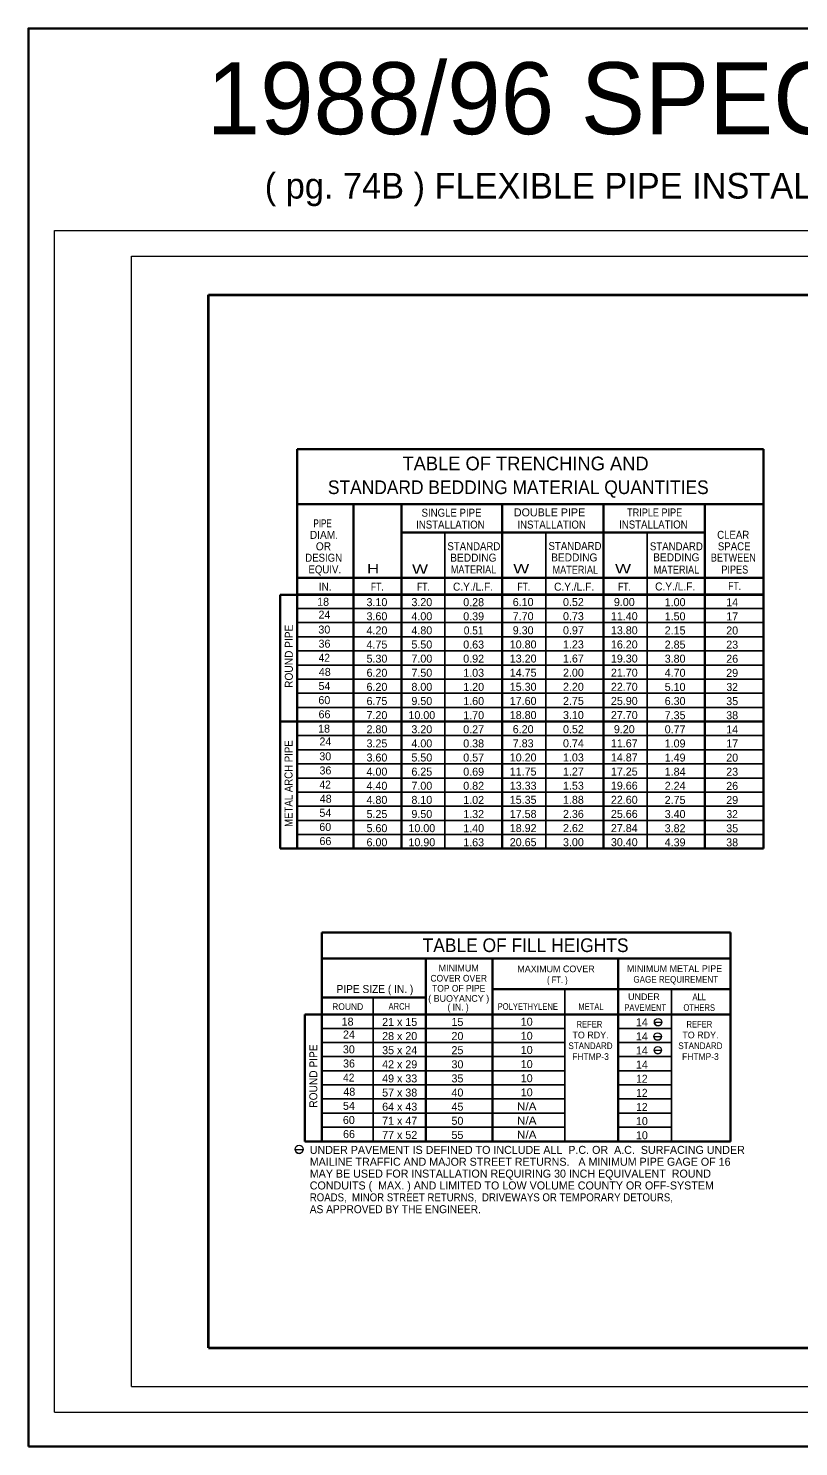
# Model space of a CAD drawing. Extents: x 701 to 1070, y -298 to -22.
# Drawn here: x 700.9 to 851, y -298.2 to -22 of the extents above; entities that cross this region are included whole.
import ezdxf
from ezdxf.enums import TextEntityAlignment as Align

# ---------------------------------------------------------------- set-up
doc = ezdxf.new("R2010")
doc.units = 0
doc.header["$LTSCALE"] = 0.62
doc.layers.add('1', color=7, linetype='Continuous', lineweight=13)

msp = doc.modelspace()

# ---------------------------------------------------------------- linework, layer by layer
at = {"layer": '1'}
for p, q in [((706.0017, -61.4204), (1066.0163, -61.4204)), ((706.0017, -291.4296), (706.0017, -61.4204)), ((822.8564, -215.5354), (824.3076, -215.5277)), ((822.769, -218.3352), (824.2202, -218.3275)), ((822.7987, -220.9833), (824.2498, -220.9757)), ((752.8706, -240.309), (754.4668, -240.3006)), ((721.0024, -286.4291), (1066.0163, -286.4291)), ((706.0017, -291.4296), (1066.0163, -291.4296))]:
    msp.add_line(p, q, dxfattribs=at)
at = {"layer": '1', "lineweight": 40}
for p, q in [((736.0029, -73.9205), (1061.0158, -73.9205)), ((736.0029, -278.9288), (736.0029, -73.9205)), ((736.0029, -278.9288), (1061.0158, -278.9288))]:
    msp.add_line(p, q, dxfattribs=at)
at = {"layer": '1', "lineweight": 35}
for p, q in [((753.2893, -103.9582), (844.1264, -103.9582)), ((753.2893, -103.9582), (753.2893, -181.7378)), ((844.1264, -103.9582), (844.1264, -181.7384)), ((753.2893, -114.6982), (844.1264, -114.6982)), ((764.2654, -114.6982), (764.2654, -181.7378)), ((773.6073, -114.6982), (773.6073, -181.7378)), ((793.1933, -114.6982), (793.1933, -181.7378)), ((812.9433, -114.6982), (812.9433, -181.7378)), ((832.6933, -114.6982), (832.6933, -181.7378)), ((832.6933, -120.1982), (773.6073, -120.1982)), ((753.2893, -128.9982), (844.1264, -128.9982)), ((749.9893, -132.2982), (749.9893, -181.7378)), ((749.9893, -132.2982), (844.1264, -132.2982)), ((753.2893, -132.2378), (844.1264, -132.2378)), ((749.9893, -156.9878), (844.1264, -156.9878)), ((749.9893, -181.7378), (844.1264, -181.7378)), ((758.0623, -198.0897), (758.0623, -238.7203)), ((837.7148, -198.0897), (758.0623, -198.0897)), ((837.7148, -198.0897), (837.7148, -238.7336)), ((837.7148, -203.1497), (758.0623, -203.1497)), ((778.3803, -203.1497), (778.3803, -238.7203)), ((791.3143, -203.1497), (791.3143, -238.7203)), ((815.7894, -203.1497), (815.7894, -238.7203)), ((791.3143, -209.1182), (837.7148, -209.1182)), ((758.0623, -210.7307), (778.3803, -210.7307)), ((754.7623, -214.0307), (754.7623, -238.7203)), ((754.7623, -214.0307), (837.7148, -214.0307)), ((754.7623, -238.7203), (837.7148, -238.7203))]:
    msp.add_line(p, q, dxfattribs=at)
at = {"layer": '1', "lineweight": 25}
for p, q in [((782.0446, -120.1982), (782.0446, -181.7378)), ((801.6933, -120.1982), (801.6933, -181.7378)), ((821.4433, -120.1982), (821.4433, -181.7378)), ((753.2893, -134.9878), (844.1264, -134.9878)), ((753.2893, -137.7378), (844.1264, -137.7378)), ((753.2893, -140.4878), (844.1264, -140.4878)), ((753.2893, -143.2378), (844.1264, -143.2378)), ((753.2893, -145.9878), (844.1264, -145.9878)), ((753.2893, -148.7378), (844.1264, -148.7378)), ((753.2893, -151.4878), (844.1264, -151.4878)), ((753.2893, -154.2378), (844.1264, -154.2378)), ((753.2893, -159.7378), (844.1264, -159.7378)), ((753.2893, -162.4878), (844.1264, -162.4878)), ((753.2893, -165.2378), (844.1264, -165.2378)), ((753.2893, -167.9878), (844.1264, -167.9878)), ((753.2893, -170.7378), (844.1264, -170.7378)), ((749.9893, -172.1002), (749.9893, -173.8623)), ((753.2893, -173.4878), (844.1264, -173.4878)), ((793.1933, -173.5165), (793.1933, -173.8623)), ((753.2893, -176.2378), (844.1264, -176.2378)), ((753.2893, -178.9878), (844.1264, -178.9878)), ((805.4454, -209.1182), (805.4454, -238.7203)), ((826.2163, -209.1182), (826.2163, -238.7203)), ((768.0824, -210.7307), (768.0824, -238.7203)), ((758.0623, -213.9703), (837.7148, -213.9703)), ((758.0623, -216.7203), (805.4454, -216.7203)), ((815.7894, -216.7203), (826.2163, -216.7203)), ((758.0623, -219.4703), (805.4454, -219.4703)), ((815.7894, -219.4703), (826.2163, -219.4703)), ((758.0623, -222.2203), (805.4454, -222.2203)), ((815.7894, -222.2203), (826.2163, -222.2203)), ((758.0623, -224.9703), (805.4454, -224.9703)), ((815.7894, -224.9703), (826.2163, -224.9703)), ((758.0623, -227.7203), (805.4454, -227.7203)), ((815.7894, -227.7203), (826.2163, -227.7203)), ((758.0623, -230.4703), (805.4454, -230.4703)), ((815.7894, -230.4703), (826.2163, -230.4703)), ((758.0623, -233.2203), (805.4454, -233.2203)), ((815.7894, -233.2203), (826.2163, -233.2203)), ((758.0623, -235.9703), (805.4454, -235.9703)), ((815.7894, -235.9703), (826.2163, -235.9703))]:
    msp.add_line(p, q, dxfattribs=at)
at = {"layer": '1', "lineweight": 35}
msp.add_lwpolyline([(700.9305, -298.1538), (1070.3169, -298.1538), (1070.3169, -22.0387), (700.9305, -22.0387)], close=True, dxfattribs=at)
at = {"layer": '1'}
msp.add_lwpolyline([(721.0024, -286.4291), (721.0024, -66.4204), (1066.0163, -66.4204)], dxfattribs=at)
for centre, radius in [((823.5819, -215.5117), 0.7258), ((823.4945, -218.3115), 0.7258), ((823.5241, -220.9596), 0.7258), ((753.6686, -240.283), 0.7984)]:
    msp.add_circle(centre, radius, dxfattribs=at)
for centre, radius in [((823.5819, -215.5117), 0.7258), ((823.4944, -218.3115), 0.7258), ((823.5241, -220.9597), 0.7258), ((753.6685, -240.283), 0.7984)]:
    msp.add_arc(centre, radius, 181.86875, 358.73818, dxfattribs=at)

# ---------------------------------------------------------------- texts
for s, height, p in [('1988/96 SPECS. - FINAL ENGLISH', 14, (735.6653, -42.6399)), ('( pg. 74B ) FLEXIBLE PIPE INSTALLATION - ( FPI -1-00 ) - FINAL ENGLISH  ( 6/13/97 )', 5, (746.9734, -55.1762)), ('TABLE OF TRENCHING AND', 2.667, (773.792, -108.0845)), (' DOUBLE PIPE ', 1.558, (794.9214, -117.0452)), ('18', 1.558, (757.1807, -134.4592)), ('3.10', 1.558, (766.8013, -134.5227)), ('24', 1.558, (757.4424, -136.965)), ('3.60', 1.558, (766.8013, -137.2727)), ('30', 1.558, (757.4204, -139.8541)), ('4.20', 1.558, (766.8013, -140.0227)), ('36', 1.558, (757.4534, -142.6041)), ('4.75', 1.558, (766.8013, -142.7727)), ('5.30', 1.558, (766.8013, -145.5227)), ('48', 1.558, (757.5084, -148.1041)), ('6.20', 1.558, (766.8013, -148.2727)), ('54', 1.558, (757.4424, -150.8541)), ('6.20', 1.558, (766.8013, -151.0227)), ('60', 1.558, (757.4204, -153.6041)), ('6.75', 1.558, (766.8013, -153.7727)), ('66', 1.558, (757.4534, -156.3541)), ('7.20', 1.558, (766.8013, -156.5227)), ('18', 1.558, (757.3623, -159.1431)), ('24', 1.558, (757.6241, -161.6488)), ('2.80', 1.558, (766.8013, -159.2727)), ('3.25', 1.558, (766.8013, -162.0227)), ('30', 1.558, (757.6021, -164.5379)), ('3.60', 1.558, (766.8013, -164.7727)), ('36', 1.558, (757.6351, -167.2879)), ('4.00', 1.558, (766.8013, -167.5227)), ('4.40', 1.558, (766.8013, -170.2727)), ('48', 1.558, (757.6901, -172.7879)), ('4.80', 1.558, (766.8013, -173.0227)), ('54', 1.558, (757.6241, -175.5379)), ('60', 1.558, (757.6021, -178.2879)), ('5.25', 1.558, (766.8013, -175.7727)), ('66', 1.558, (757.6351, -181.0379)), ('5.60', 1.558, (766.8013, -178.5227)), ('6.00', 1.558, (766.8013, -181.2727)), ('18', 1.558, (761.9537, -216.1917)), ('24', 1.558, (762.2154, -218.6975)), ('30', 1.558, (762.1934, -221.5866)), ('36', 1.558, (762.2264, -224.3366)), ('48', 1.558, (762.2814, -229.8366)), ('54', 1.558, (762.2154, -232.5866)), ('60', 1.558, (762.1934, -235.3366)), ('66', 1.558, (762.2264, -238.0866)), ('UNDER PAVEMENT IS DEFINED TO INCLUDE ALL  P.C. OR  A.C.  SURFACING UNDER', 1.558, (755.744, -241.1617)), ('MAILINE TRAFFIC AND MAJOR STREET RETURNS.   A MINIMUM PIPE GAGE OF 16 ', 1.558, (755.744, -243.47)), ('MAY BE USED FOR INSTALLATION REQUIRING 30 INCH EQUIVALENT  ROUND ', 1.558, (755.744, -245.7783)), ('CONDUITS (  MAX. ) AND LIMITED TO LOW VOLUME COUNTY OR OFF-SYSTEM ', 1.558, (755.744, -248.0867))]:
    msp.add_text(s, height=height, dxfattribs=at).set_placement(p)
for s, height, width, p in [('STANDARD BEDDING MATERIAL QUANTITIES', 2.667, 0.95, (759.2686, -112.7081)), ('SINGLE PIPE', 1.558, 0.9, (777.5193, -117.1102)), ('TRIPLE PIPE ', 1.558, 0.85, (817.5558, -117.0583)), ('PIPE', 1.558, 0.75, (756.4654, -119.1846)), ('INSTALLATION', 1.558, 0.9, (776.4612, -119.4207)), ('INSTALLATION', 1.558, 0.9, (796.1844, -119.4207)), ('INSTALLATION', 1.558, 0.9, (816.0005, -119.4076)), ('DIAM.', 1.558, 0.95, (755.7615, -121.4202)), ('CLEAR ', 1.558, 0.9, (835.0928, -121.4187)), ('OR', 1.558, 0.95, (756.9273, -123.6543)), ('STANDARD', 1.558, 0.9, (782.5453, -123.6382)), ('STANDARD', 1.558, 0.9, (802.2458, -123.5909)), ('BEDDING', 1.558, 0.95, (802.7551, -125.8179)), ('STANDARD', 1.558, 0.9, (821.9902, -123.6554)), ('BEDDING', 1.558, 0.95, (822.6291, -125.7984)), ('SPACE ', 1.558, 0.9, (835.2332, -123.6523)), ('DESIGN', 1.558, 0.9, (754.8548, -125.8717)), ('EQUIV.', 1.558, 0.9, (755.4871, -128.144)), (' H', 1.833, 1.35, (765.9503, -128.1533)), (' W', 1.833, 1.35, (774.7406, -128.2052)), ('BEDDING', 1.558, 0.95, (783.0986, -125.8618)), ('MATERIAL', 1.558, 0.85, (783.2107, -128.1672)), (' W', 1.833, 1.35, (794.4557, -128.1205)), ('MATERIAL', 1.558, 0.85, (803.0369, -128.212)), (' W', 1.833, 1.35, (814.2853, -128.1206)), ('MATERIAL', 1.558, 0.85, (822.7298, -128.1924)), ('BETWEEN', 1.558, 0.85, (833.8638, -125.8428)), ('PIPES ', 1.558, 0.85, (835.9185, -128.175)), ('IN.', 1.558, 0.95, (757.4777, -131.5213)), ('FT.', 1.558, 0.8, (767.6528, -131.5095)), ('FT.', 1.558, 0.8, (776.6325, -131.5072)), ('C.Y./L.F.', 1.558, 0.95, (783.6354, -131.5064)), ('FT.', 1.558, 0.8, (796.1874, -131.5206)), ('C.Y./L.F.', 1.558, 0.95, (803.3223, -131.5173)), ('FT.', 1.558, 0.8, (815.7897, -131.5012)), ('C.Y./L.F.', 1.558, 0.95, (823.0064, -131.4727)), ('FT.', 1.558, 0.8, (837.2523, -131.3555)), ('42', 1.558, 0.95, (757.4644, -145.3541)), ('42', 1.558, 0.95, (757.6461, -170.0379)), ('TABLE OF FILL HEIGHTS ', 2.667, 0.95, (777.7248, -201.8665)), ('PIPE SIZE ( IN. )', 1.558, 0.95, (760.9543, -209.8447)), ('42', 1.558, 0.95, (762.2374, -227.0866)), ('AS APPROVED BY THE ENGINEER.', 1.558, 0.95, (755.744, -252.7033)), ('ROADS,  MINOR STREET RETURNS,  DRIVEWAYS OR TEMPORARY DETOURS, ', 1.558, 0.9, (755.744, -250.395))]:
    msp.add_text(s, height=height, dxfattribs=dict(at, width=width)).set_placement(p)
for s, height, p in [('3.20', 1.558, (777.5714, -134.5187)), ('0.28', 1.558, (787.6649, -134.5279)), ('6.10', 1.558, (797.3057, -134.5049)), ('0.52', 1.558, (807.0935, -134.5048)), ('9.00', 1.558, (817.0045, -134.5048)), ('1.00', 1.558, (826.903, -134.5296)), ('14', 1.558, (838.019, -134.5428)), ('4.00', 1.558, (777.5714, -137.2687)), ('0.39', 1.558, (787.6649, -137.2779)), ('7.70', 1.558, (797.3057, -137.2549)), ('0.73', 1.558, (807.0935, -137.2548)), ('11.40', 1.558, (817.0045, -137.2548)), ('1.50', 1.558, (826.903, -137.2796)), ('17', 1.558, (838.0191, -137.2928)), ('4.80', 1.558, (777.5714, -140.0187)), ('9.30', 1.558, (797.3057, -140.0049)), ('0.97', 1.558, (807.0935, -140.0048)), ('13.80', 1.558, (817.0045, -140.0048)), ('2.15', 1.558, (826.903, -140.0296)), ('20', 1.558, (838.0191, -140.0428)), ('5.50', 1.558, (777.5714, -142.7687)), ('0.63', 1.558, (787.6649, -142.7779)), ('10.80', 1.558, (797.3057, -142.7549)), ('1.23', 1.558, (807.0935, -142.7548)), ('16.20', 1.558, (817.0045, -142.7548)), ('2.85', 1.558, (826.903, -142.7796)), ('23', 1.558, (838.0191, -142.7928)), ('7.00', 1.558, (777.5714, -145.5187)), ('0.92', 1.558, (787.6649, -145.5279)), ('13.20', 1.558, (797.3057, -145.5049)), ('1.67', 1.558, (807.0935, -145.5048)), ('19.30', 1.558, (817.0045, -145.5048)), ('3.80', 1.558, (826.903, -145.5296)), ('26', 1.558, (838.0191, -145.5428)), ('7.50', 1.558, (777.5714, -148.2687)), ('1.03', 1.558, (787.6649, -148.2779)), ('14.75', 1.558, (797.3057, -148.2549)), ('2.00', 1.558, (807.0935, -148.2548)), ('21.70', 1.558, (817.0045, -148.2548)), ('4.70', 1.558, (826.903, -148.2796)), ('29', 1.558, (838.0191, -148.2928)), ('8.00', 1.558, (777.5714, -151.0187)), ('1.20', 1.558, (787.6649, -151.0279)), ('15.30', 1.558, (797.3057, -151.0049)), ('2.20', 1.558, (807.0935, -151.0048)), ('22.70', 1.558, (817.0045, -151.0048)), ('5.10', 1.558, (826.903, -151.0296)), ('9.50', 1.558, (777.5714, -153.7687)), ('1.60', 1.558, (787.6649, -153.7779)), ('17.60', 1.558, (797.3057, -153.7549)), ('2.75', 1.558, (807.0935, -153.7548)), ('25.90', 1.558, (817.0045, -153.7548)), ('6.30', 1.558, (826.903, -153.7796)), ('35', 1.558, (838.0191, -153.7928)), ('10.00', 1.558, (777.5714, -156.5187)), ('1.70', 1.558, (787.6649, -156.5279)), ('18.80', 1.558, (797.3057, -156.5049)), ('3.10', 1.558, (807.0935, -156.5048)), ('27.70', 1.558, (817.0045, -156.5048)), ('7.35', 1.558, (826.903, -156.5296)), ('38', 1.558, (838.0191, -156.5428)), ('3.20', 1.558, (777.5714, -159.2687)), ('0.27', 1.558, (787.6649, -159.2779)), ('6.20', 1.558, (797.3057, -159.2549)), ('0.52', 1.558, (807.0935, -159.2548)), ('9.20', 1.558, (817.0045, -159.2548)), ('0.77', 1.558, (826.903, -159.2796)), ('14', 1.558, (838.019, -159.2928)), ('4.00', 1.558, (777.5714, -162.0187)), ('0.38', 1.558, (787.6649, -162.0279)), ('7.83', 1.558, (797.3057, -162.0049)), ('0.74', 1.558, (807.0936, -162.0048)), ('11.67', 1.558, (817.0045, -162.0048)), ('1.09', 1.558, (826.903, -162.0296)), ('17', 1.558, (838.0191, -162.0428)), ('5.50', 1.558, (777.5714, -164.7687)), ('0.57', 1.558, (787.6649, -164.7779)), ('10.20', 1.558, (797.3057, -164.7549)), ('1.03', 1.558, (807.0935, -164.7548)), ('14.87', 1.558, (817.0045, -164.7548)), ('1.49', 1.558, (826.903, -164.7796)), ('20', 1.558, (838.0191, -164.7928)), ('6.25', 1.558, (777.5714, -167.5187)), ('0.69', 1.558, (787.6649, -167.5279)), ('11.75', 1.558, (797.3057, -167.5049)), ('1.27', 1.558, (807.0935, -167.5048)), ('17.25', 1.558, (817.0045, -167.5048)), ('1.84', 1.558, (826.9031, -167.5296)), ('23', 1.558, (838.0191, -167.5428)), ('7.00', 1.558, (777.5714, -170.2687)), ('0.82', 1.558, (787.6649, -170.2779)), ('13.33', 1.558, (797.3057, -170.2549)), ('1.53', 1.558, (807.0935, -170.2548)), ('19.66', 1.558, (817.0045, -170.2548)), ('2.24', 1.558, (826.9031, -170.2796)), ('26', 1.558, (838.0191, -170.2928)), ('8.10', 1.558, (777.5714, -173.0187)), ('1.02', 1.558, (787.6649, -173.0279)), ('15.35', 1.558, (797.3057, -173.0049)), ('1.88', 1.558, (807.0935, -173.0048)), ('22.60', 1.558, (817.0045, -173.0048)), ('2.75', 1.558, (826.903, -173.0296)), ('29', 1.558, (838.0191, -173.0428)), ('9.50', 1.558, (777.5714, -175.7687)), ('1.32', 1.558, (787.6649, -175.7779)), ('17.58', 1.558, (797.3057, -175.7549)), ('2.36', 1.558, (807.0935, -175.7548)), ('25.66', 1.558, (817.0045, -175.7548)), ('3.40', 1.558, (826.903, -175.7796)), ('10.00', 1.558, (777.5714, -178.5187)), ('1.40', 1.558, (787.6649, -178.5279)), ('18.92', 1.558, (797.3057, -178.5049)), ('2.62', 1.558, (807.0935, -178.5048)), ('27.84', 1.558, (817.0046, -178.5048)), ('3.82', 1.558, (826.903, -178.5296)), ('35', 1.558, (838.0191, -178.5428)), ('10.90', 1.558, (777.5714, -181.2687)), ('1.63', 1.558, (787.6649, -181.2779)), ('20.65', 1.558, (797.3057, -181.2549)), ('3.00', 1.558, (807.0935, -181.2548)), ('30.40', 1.558, (817.0045, -181.2548)), ('4.39', 1.558, (826.903, -181.2796)), ('38', 1.558, (838.0191, -181.2928)), ('MINIMUM', 1.3, (784.7509, -205.6467)), ('MAXIMUM COVER', 1.3, (803.7016, -205.7927)), ('MINIMUM METAL PIPE ', 1.3, (827.039, -205.7334)), ('( BUOYANCY )', 1.3, (784.7509, -211.5467)), ('UNDER ', 1.3, (821.0743, -211.2134)), ('21 x 15', 1.558, (773.2579, -216.2482)), ('15', 1.558, (784.5038, -216.2481)), ('10', 1.558, (798, -216.2055)), ('14', 1.558, (820.4322, -216.305)), ('28 x 20', 1.558, (773.2579, -218.9982)), ('20', 1.558, (784.5038, -218.9981)), ('10', 1.558, (798, -218.9555)), ('TO RDY.', 1.3, (810.425, -218.6597)), ('14', 1.558, (820.4322, -219.055)), ('TO RDY.', 1.3, (831.8323, -218.6597)), ('35 x 24', 1.558, (773.2579, -221.7482)), ('25', 1.558, (784.5038, -221.7481)), ('10', 1.558, (798, -221.7055)), ('14', 1.558, (820.4322, -221.805)), ('42 x 29', 1.558, (773.2579, -224.4982)), ('30', 1.558, (784.5038, -224.4981)), ('10', 1.558, (798, -224.4555)), ('14', 1.558, (820.4322, -224.555)), ('49 x 33', 1.558, (773.2579, -227.2482)), ('35', 1.558, (784.5038, -227.2481)), ('10', 1.558, (798, -227.2055)), ('57 x 38', 1.558, (773.2579, -229.9982)), ('40', 1.558, (784.5038, -229.9981)), ('10', 1.558, (798, -229.9555)), ('64 x 43', 1.558, (773.2579, -232.7482)), ('45', 1.558, (784.5038, -232.7481)), ('71 x 47', 1.558, (773.2579, -235.4982)), ('50', 1.558, (784.5038, -235.4981)), ('10', 1.558, (820.4323, -235.555)), ('77 x 52', 1.558, (773.2579, -238.2482)), ('55', 1.558, (784.5038, -238.2481)), ('10', 1.558, (820.4323, -238.305))]:
    msp.add_text(s, height=height, dxfattribs=at).set_placement(p, align=Align.CENTER)
for s, width, p in [('ROUND PIPE', 0.95, (752.4423, -150.4354)), ('METAL ARCH PIPE', 0.9, (752.3823, -177.5099)), ('ROUND PIPE', 0.95, (757.2153, -232.1679))]:
    msp.add_text(s, height=1.558, rotation=90, dxfattribs=dict(at, width=width)).set_placement(p)
for s, height, width, p in [('0.51', 1.558, 0.95, (787.6649, -140.0279)), ('32', 1.558, 0.95, (838.0191, -151.0428)), ('32', 1.558, 0.95, (838.0191, -175.7928)), ('COVER OVER', 1.3, 0.95, (784.7509, -207.6133)), ('( FT. )', 1.3, 0.85, (803.967, -207.9149)), ('GAGE REQUIREMENT', 1.3, 0.9, (827.039, -207.8334)), ('TOP OF PIPE', 1.3, 0.95, (784.7509, -209.58)), ('ROUND', 1.3, 0.95, (763.1317, -213.1402)), ('ARCH', 1.3, 0.85, (773.1802, -213.0942)), ('( IN. )', 1.3, 0.95, (784.6371, -213.2452)), ('POLYETHYLENE', 1.3, 0.85, (798.2075, -213.1191)), ('METAL', 1.3, 0.85, (810.5103, -213.1391)), ('PAVEMENT', 1.3, 0.85, (821.0743, -213.3134)), ('OTHERS', 1.3, 0.85, (831.5985, -213.3334)), ('ALL', 1.3, 0.85, (831.5985, -211.2334)), ('REFER ', 1.3, 0.85, (810.425, -216.5597)), ('REFER ', 1.3, 0.85, (831.8323, -216.5597)), ('STANDARD', 1.3, 0.9, (810.425, -220.7597)), ('STANDARD', 1.3, 0.9, (831.8323, -220.7597)), ('FHTMP-3', 1.3, 0.95, (810.425, -222.8597)), ('FHTMP-3', 1.3, 0.95, (831.8323, -222.8597)), ('12', 1.558, 0.95, (820.4323, -227.305)), ('12', 1.558, 0.95, (820.4323, -230.055)), ('N/A', 1.558, 1.1, (798, -232.7055)), ('12', 1.558, 0.95, (820.4323, -232.805)), ('N/A', 1.558, 1.1, (798, -235.4555)), ('N/A', 1.558, 1.1, (798, -238.2055))]:
    msp.add_text(s, height=height, dxfattribs=dict(at, width=width)).set_placement(p, align=Align.CENTER)

doc.saveas('drawing.dxf')
